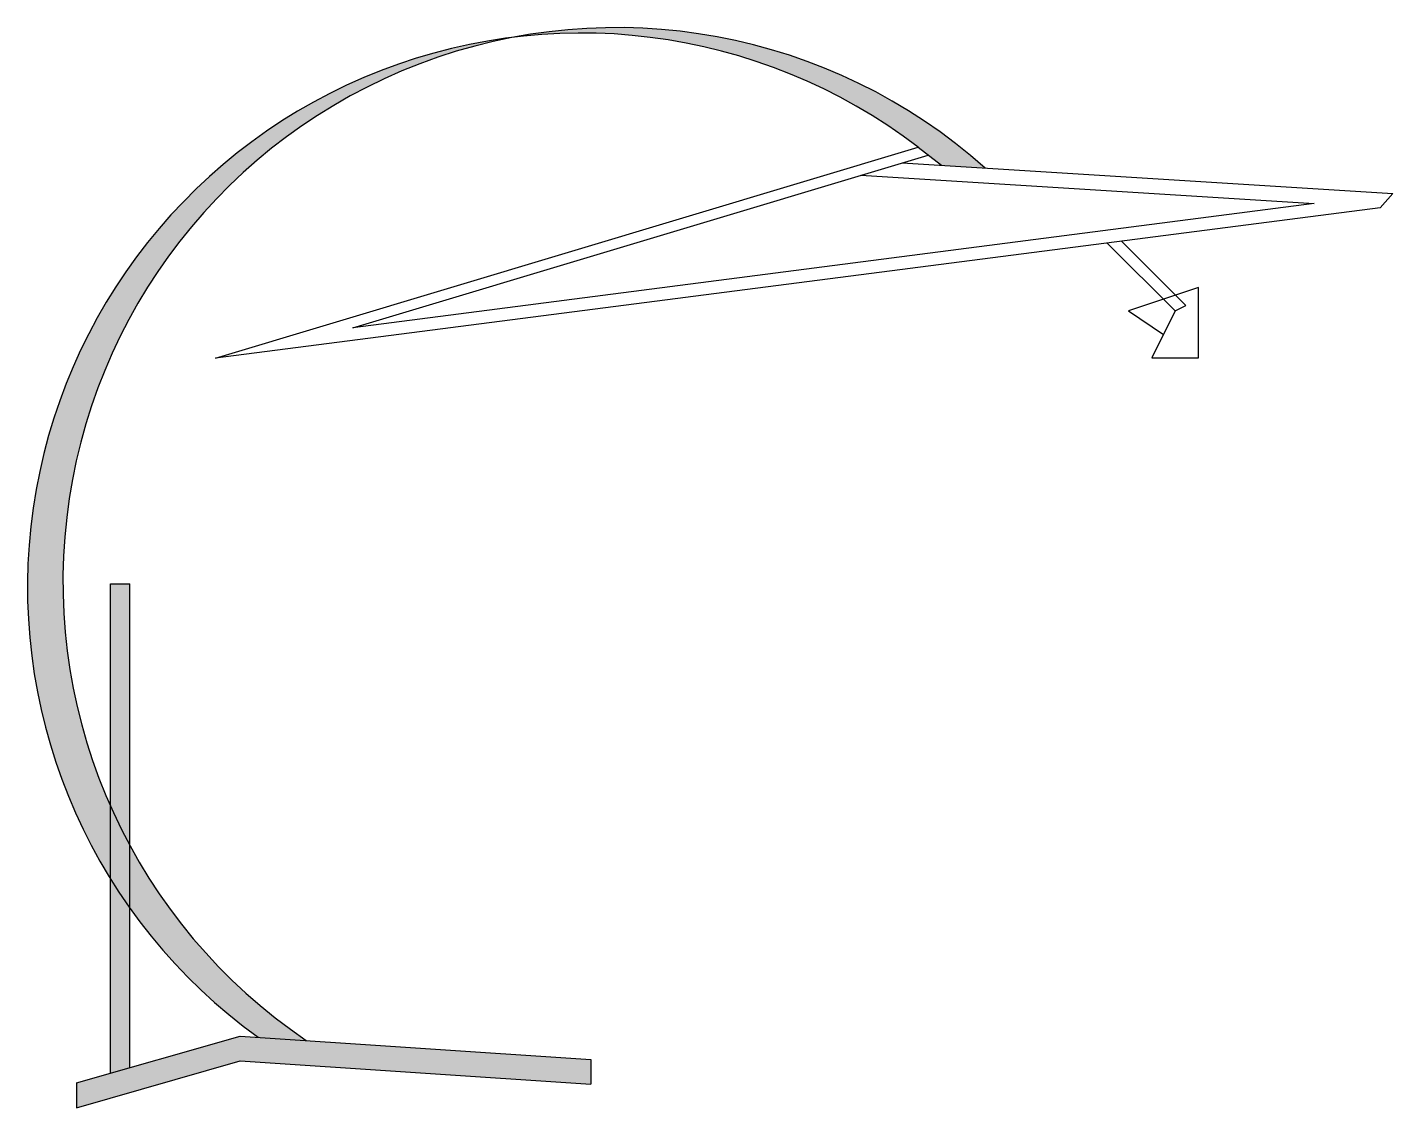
# Model space of a CAD drawing. Header units: millimetres. Extents: x -17 to 467, y 0 to 383.
import ezdxf

# ---------------------------------------------------------------- set-up
doc = ezdxf.new("R2010")
doc.units = ezdxf.units.MM

msp = doc.modelspace()

# ---------------------------------------------------------------- hatches: boundary and pattern name
at = {"ltscale": 0.13}
h = msp.add_hatch(color=7, dxfattribs=at)
edge = h.paths.add_edge_path()
edge.add_arc((178.9807406584132, 184.5137512100328), 196.4038086617691, 52.540872111434396, 96.96226589952732, ccw=False)
edge.add_line((298.4326205183315, 340.4166198647836), (306.7400883213213, 334.0325401858736))
edge.add_line((306.7400883213213, 334.0325401858736), (322.2127107765182, 333.06550832425))
edge.add_arc((191.5789301323539, 186.6710830284446), 196.2052812823271, 48.25615236367662, 100.6930556203372)
edge = h.paths.add_edge_path()
edge.add_arc((178.9807406584114, 184.5137512100346), 196.4038086617677, 96.9622658995118, 211.8013106131842)
edge.add_line((12.06094626935374, 81.01380774163044), (12.06094626935374, 106.7848505856455))
edge.add_arc((191.5742467268747, 186.4681676331684), 196.4038086617679, 100.68072952773889, 203.9357316826754, ccw=False)
edge = h.paths.add_edge_path(flags=17)
edge.add_arc((191.5742467269056, 186.4681676330993), 196.4038086617684, 203.9357316826531, 208.4291885889747)
edge.add_line((18.85552790174552, 92.96576004782037), (18.85552790173824, 185.6944376304164))
edge.add_line((18.85552790173824, 185.6944376304164), (12.06094626933918, 185.69443763042))
edge.add_line((12.06094626933918, 185.69443763042), (12.06094626935374, 106.7848505856455))
edge = h.paths.add_edge_path()
edge.add_arc((178.9807406583413, 184.5137512100582), 196.4038086617199, 211.8013106132008, 215.3843808931005)
edge.add_line((18.85552790175279, 70.78436935784339), (18.85552790174552, 92.96576004782037))
edge.add_arc((191.5742467268774, 186.4681676331065), 196.4038086617466, 203.9357316826593, 208.4291885889804, ccw=False)
edge.add_line((12.06094626935374, 106.7848505856418), (12.06094626935374, 81.01380774163044))
edge = h.paths.add_edge_path()
edge.add_line((18.85552790174552, 92.965760047824), (18.85552790175279, 70.78436935784339))
edge.add_arc((178.9807406584205, 184.5137512100237), 196.4038086617652, 215.3843808930789, 234.320088358926)
edge.add_line((64.42695195873966, 24.97728029695645), (81.45016990866861, 23.84238935128815))
edge.add_arc((191.574246726871, 186.4681676331684), 196.4038086617682, 208.4291885889963, 235.8956162361182, ccw=False)
edge = h.paths.add_edge_path()
edge.add_arc((178.9807406583432, 184.5137512100891), 196.4038086617439, 211.8013106132108, 215.3843808931092, ccw=False)
edge.add_line((12.06094626935374, 81.01380774161953), (12.06094626936101, 12.27011888531342))
edge.add_line((12.06094626936101, 12.27011888531342), (18.85552790176735, 14.2114405022985))
edge.add_line((18.85552790176735, 14.2114405022985), (18.85552790175279, 70.78436935783611))
h.paths.add_polyline_path([(58.02866078412626, 16.57972479827004), (182.3755285900479, 8.289862399164122), (182.3755285900625, 17.11397430705256), (58.02866078412626, 25.40383670615483), (7.275957614183426e-12, 8.824111907892075), (0, -3.637978807091713e-12)])

# ---------------------------------------------------------------- linework, layer by layer
at = {"color": 7, "ltscale": 0.13}
for p, q in [((49.24853090186571, 265.6616166062759), (298.432620518397, 340.4166198647335)), ((298.432620518397, 340.4166198647335), (306.7400883213222, 334.0325401858736)), ((98.00143852663405, 276.4499337225016), (302.0242023067476, 337.6565797593839)), ((292.8398953657615, 334.901295919406), (466.7571991441, 324.0315435856801)), ((278.1067457554818, 330.4813642583658), (438.872900125476, 320.4335527773701)), ((438.872900125476, 320.4335527773701), (98.00143852663405, 276.4499337225016)), ((466.7571991441, 324.0315435856801), (462.3550368772194, 318.9659299174646)), ((462.3550368772194, 318.9659299174646), (49.24853090186571, 265.6616166062759)), ((365.5354931601441, 306.4730274376152), (389.6203848134246, 282.3879806725063)), ((370.584713634139, 307.1245427883305), (393.422168368641, 284.2869409757595)), ((397.9101606911499, 290.6778430716122), (373.0408330579739, 282.3879806725063)), ((397.9101606911499, 265.8083884081325), (397.9101606911499, 290.6778430716122)), ((373.0408330579739, 282.3879806725063), (385.4754968745619, 274.0981845403194)), ((389.6203848134246, 282.3879806725063), (381.3306089356993, 265.8083884081325)), ((389.6203848134246, 282.3879806725063), (393.422168368641, 284.2869409757595)), ((381.3306089356993, 265.8083884081325), (397.9101606911499, 265.8083884081325)), ((12.06094626933918, 185.6944376304164), (18.85552790173097, 185.6944376304164)), ((12.06094626936829, 12.27011888531342), (12.06094626933918, 185.6944376304164)), ((18.85552790176007, 14.21144050229123), (18.85552790173097, 185.6944376304164)), ((0, 8.824111907888437), (58.02866078412626, 25.40383670615847)), ((58.02866078412626, 25.40383670615847), (182.3755285900552, 17.11397430705256)), ((0, 0), (58.02866078412626, 16.57972479827004)), ((58.02866078412626, 16.57972479827004), (182.3755285900552, 8.289862399164122)), ((182.3755285900552, 17.11397430705256), (182.3755285900552, 8.289862399164122)), ((0, 8.824111907888437), (0, 0))]:
    msp.add_line(p, q, dxfattribs=at)
for centre, radius, start, end in [((191.5450396071274, 186.4629877016196), 196.3831442403878, 48.28919756440374, 235.9018246689308), ((178.980740658415, 184.5137512100337), 196.403808661768, 52.54087211140482, 234.3200883588617)]:
    msp.add_arc(centre, radius, start, end, dxfattribs=at)

doc.saveas('drawing.dxf')
